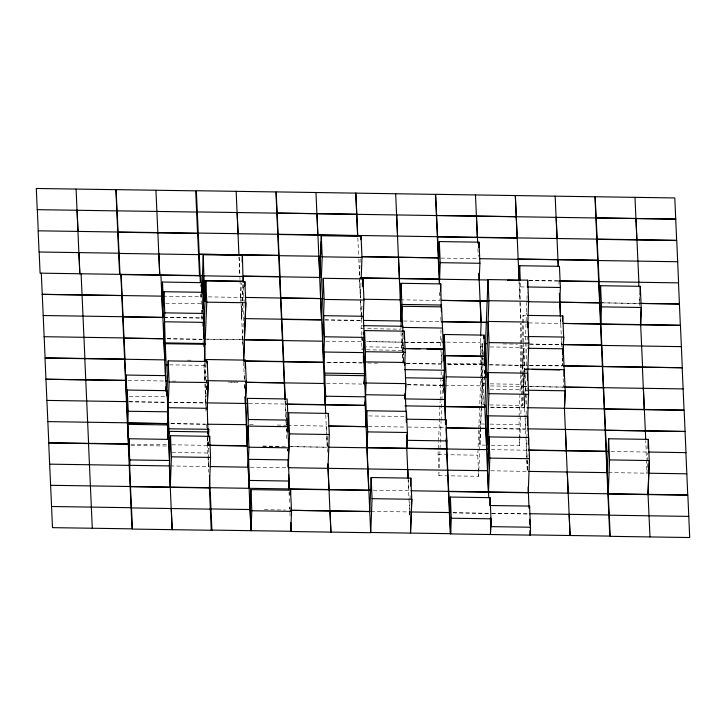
<?xml version="1.0" encoding="UTF-8"?>
<svg xmlns="http://www.w3.org/2000/svg" width="726" height="726" viewBox="0 0 726 726"><rect width="100%" height="100%" fill="white"/><g stroke="black" fill="none" stroke-linecap="round" stroke-linejoin="round"><path stroke-width="0.54" stroke-dasharray="3.63 2.72" d="M201.102 293.485L200.984 296.816L201.637 296.825M201.075 296.816L201.202 293.567M201.91 318.142L202.2 310.238M202.3 310.247L201.901 317.961M205.204 363.181L204.678 381.577L203.861 362.737M205.385 380.615L205.984 365.069M205.612 403.03L206.084 390.679M206.13 389.563L206.647 376.086M205.703 402.857L205.993 395.008M206.211 389.535L206.547 380.578L207.119 380.587M206.774 389.463L206.901 386.132M207.763 437.56L207.464 445.392L208.725 472.136M208.208 445.21L207.545 445.201L207.836 437.769M208.244 442.016L208.48 466.591M208.389 466.591L208.689 458.696M240.778 297.424L241.331 283.031M242.339 301.952L241.704 318.569L244 318.605M242.384 300.918L243.065 283.131M242.439 301.952L241.794 318.569L241.168 304.103M242.475 300.854L243.156 283.14M242.629 339.768L244.127 300.628M244.571 380.097L244.825 373.436M277.278 425.064L286.126 425.264L286.634 412.114M289.955 506.821L289.874 509.035L289.683 506.739M327.508 435.954L327.372 453.886M360.205 258.873L359.47 278.04L360.341 298.032L361.131 279.982M361.112 328.796L362.074 303.695M362.12 349.778L362.102 347.727M362.392 340.685L362.474 338.207M362.474 340.521L362.555 338.398M400.979 327.136L400.897 329.187L365.605 328.651M366.53 349.796L401.823 350.331L402.503 332.635M402.585 333.125L402.231 342.191L366.848 341.656M403.157 361.385L403.856 343.08M403.239 361.212L403.765 347.4L366.185 346.837M409.546 511.948L410.19 495.041M441.045 329.677L440.564 342.046L441.589 363.245M438.658 467.907L438.077 454.585L438.549 442.179M438.595 441.054L440.11 401.578M440.156 400.453L441.962 350.876M478.733 430.273L477.781 455.184L478.697 476.283L438.994 475.684L439.13 472.299M439.303 467.789L441.072 421.588M441.118 420.454L441.853 401.296M441.898 400.171L442.678 379.889M442.724 378.754L442.851 375.378M480.548 354.606L480.576 337.027M478.779 429.139L482.164 343.616L482.745 356.938M478.597 476.283L479.659 451.372M479.596 450.365L483.48 349.397M485.649 445.147L479.995 445.056L480.548 430.509M480.594 429.384L483.08 364.715L482.79 358.054M483.679 389.2L483.08 404.827L480.367 342.645L446.091 342.127M484.396 370.487L483.806 385.905L445.21 385.27M483.906 385.905L484.514 370.069M520.097 299.393L520.333 281.352M521.168 374.153L520.088 345.186M520.134 344.079L520.941 323.025L521.858 343.997M519.362 437.896L519.036 417.849M519.081 416.733L520.669 375.315M520.714 374.199L521.812 345.104M522.03 341.792L523.047 315.32L526.359 315.365M519.598 445.7L523.437 348.217L526.758 348.262M523.718 343.08L522.874 365.151L528.401 365.232M523.764 341.982L523.047 315.32M489.714 404.926L522.874 405.435L524.127 372.937M524.172 371.803L526.432 312.979M526.477 311.853L526.913 300.537M526.958 299.411L527.212 292.623M526.677 369.08L524.471 369.053L523.709 386.531L529.318 386.613M527.267 336.383L524.644 407.903L490.368 407.386M524.471 369.053L525.397 390.198L524.726 407.676L490.34 407.123M526.078 415.317L525.56 429.102L490.277 428.567M526.123 414.564L526.332 408.538M526.513 404.191L527.248 384.816M527.239 427.823L526.386 450.238L526.777 459.113M527.348 470.257L528.174 448.786M561.652 344.605L561.824 340.195M562.659 363.535L562.577 365.94L527.203 365.396M602.126 302.869L639.715 303.441L639.788 299.157M608.424 472.562L647.02 473.198L647.801 452.906M440.863 258.102L478.361 258.719M529.118 280.408L557.858 280.844M529.036 280.617L558.884 281.071M520.569 286.924L526.178 286.961M163.051 296.172L201.637 296.752M599.912 302.778L639.715 303.441M208.344 296.88L244.181 297.478M400.389 299.847L440.092 300.455L439.747 292.605M165.637 303.214L201.42 303.758M163.976 317.307L202.563 317.888M324.921 319.785L361.312 320.338L361.221 318.115M560.726 323.397L560.581 317.843M403.511 321.019L439.911 321.582M528.746 322.925L560.826 323.406M163.985 317.561L202.672 318.151M324.949 320.048L361.43 320.602L361.321 315.937M364.506 328.633L361.103 328.588L361.403 335.421M523.972 336.465L527.285 336.51M242.72 339.714L204.705 339.133L242.72 339.768L242.965 345.331M366.848 341.601L441.934 342.736M529.662 344.07L561.742 344.551M167.152 338.733L202.926 339.278L203.071 342.645M404.436 342.227L441.934 342.799L441.689 337.173M529.671 344.115L561.742 344.605M167.234 338.797L201.819 339.323M325.865 341.184L362.347 341.792M503.118 343.933L517.447 344.151M480.204 346.801L482.418 346.828M490.15 346.946L520.007 347.4M447.098 363.327L481.293 363.844M406.46 363.381L442.86 363.926L442.76 361.702M529.499 365.251L562.668 365.75L562.332 357.954M187.444 360.196L193.098 360.277M447.806 364.18L483.08 364.715M489.868 364.815L526.096 365.378M367.692 363L378.745 363.163M406.388 363.59L442.869 364.143M447.815 364.225L483.08 364.761M488.743 364.842L522.784 365.36M526.668 369.398L524.363 369.407L523.437 348.217M169.512 364.851L205.304 365.396M482.155 383.745L484.614 383.773M490.277 383.854L521.958 384.335L522.874 405.435M128.039 380.424L164.439 381.023M172.253 381.086L176.727 381.15M231.059 382.058L237.774 382.166L227.71 382.058M326.509 383.464L362.991 384.081M407.304 384.726L442.688 385.261M490.44 385.942L523.609 386.513M523.8 386.477L527.112 386.531M528.21 386.541L563.603 387.085M407.395 384.78L442.688 385.325M530.416 386.631L563.603 387.13L563.067 377.057M482.146 389.091L480.594 355.722M490.068 389.209L521.849 389.699L521.214 375.26M525.397 390.198L527.602 390.225M129.183 396.224L165.664 396.777M128.974 401.614L166.563 402.186M167.679 402.195L206.266 402.785M248.809 403.502L285.2 404.064M128.992 401.868L166.572 402.44M167.688 402.458L206.375 403.048M368.744 415.925L405.144 416.479M484.587 424.048L479.069 423.966L479.169 426.18M490.104 424.129L518.772 424.565M249.644 424.646L254.064 424.719M368.345 426.452L405.843 427.07M408.048 427.042L444.539 427.659M170.855 423.63L205.512 424.156M490.186 428.503L525.56 429.039M170.937 423.685L205.522 424.211M287.65 425.445L326.346 426.08L326.736 434.965M491.311 445.229L519.698 445.7L519.408 439.012M262.785 446.027L287.051 446.399M130.979 444.176L167.189 444.766M171.908 444.793L208.217 445.374L208.072 441.898M262.739 446.236L279.319 446.49M288.603 446.59L327.272 447.216L326.782 436.072M491.311 449.657L528.7 450.256M611.02 451.472L646.294 452.044L645.713 440.9M290.872 446.681L327.272 447.225M130.934 445.474L167.134 446.018M438.077 454.585L477.781 455.184M171.998 452.48L208.897 453.033M170.456 465.956L209.043 466.546M250.388 467.172L286.879 467.78M490.821 470.775L527.312 471.392L526.822 460.23M373.327 490.222L408.711 490.758L408.23 479.623M264.4 509.697L285.4 510.015M370.941 511.313L409.636 511.957L409.782 515.288M453.069 512.774L489.469 513.327M491.674 513.346L528.156 513.908M453.078 512.819L489.469 513.373M491.765 513.409L528.165 513.963M639.325 296.716L639.715 305.664M646.095 451.999L646.394 458.705M646.439 459.812L647.02 473.198M558.929 282.178L559.029 284.401M560.481 317.834L561.262 335.648M561.307 336.755L561.752 346.828M562.233 357.954L562.577 365.741M519.181 282.695L519.907 299.43M520.106 301.662L520.923 320.583M521.994 345.113L525.025 416.733M525.07 417.84L526.876 459.159M526.922 460.275L527.412 471.419M518.981 280.463L519.807 299.348M519.952 302.742L520.733 320.538M522.684 365.314L522.974 372.011M523.019 373.128L524.526 407.649M477.926 248.646L478.262 256.432M482.064 343.616L482.545 354.715M482.599 355.831L482.99 364.751M479.36 430.627L479.995 445.056M439.974 292.605L440.119 295.954M440.818 317.135L441.009 321.591M438.849 472.345L438.994 475.684M403.429 341.837L403.747 350.722M402.231 342.137L402.721 353.317M402.767 354.424L403.157 363.327M402.14 342.137L402.621 353.317M402.676 354.424L403.057 363.327M408.13 479.623L409.691 515.288M401.042 332.526L401.823 350.322M357.818 237.919L358.59 255.588M358.835 258.919L359.57 278.04M359.669 280.281L360.45 298.132M360.586 299.248L361.267 314.821M360.486 301.426L361.167 316.999M361.448 336.528L362.029 349.778M325.765 414.9L326.646 434.965M326.691 436.072L327.181 447.216M286.552 425.427L285.536 404.282M286.697 428.812L286.797 431.026M285.372 400.688L285.518 404.028M287.378 448.795L287.469 451.027M289.329 491.393L289.474 494.742M290.01 507.011L290.11 509.244M285.055 400.716L286.126 425.264M286.271 428.603L286.761 439.72M287.151 448.831L287.251 451.055M289.048 492.282L289.483 502.292M289.928 512.365L290.119 516.812M243.382 286.625L244.018 301.09M239.117 257.095L239.889 274.9M240.869 297.37L241.114 302.987M244.871 388.991L244.626 383.428L244.771 388.991M239.017 257.095L239.798 274.891M239.907 277.341L239.997 279.564M240.052 280.681L241.023 302.987M241.068 304.094L242.865 345.331M243.609 362.229L244.381 380.034M208.416 441.943L208.707 448.595M202.218 310.129L202.318 312.352M204.514 362.746L205.34 381.586M205.44 383.936L206.021 397.24M200.449 284.492L200.539 286.706M200.884 294.466L201.465 305.691M201.656 310.12L202.391 329.205M203.126 343.752L203.271 347.064M204.877 383.927L205.757 406.351M205.803 407.458L206.002 411.887M206.638 424.229L206.828 428.649M207.209 437.479L207.545 445.201M362.038 362.882L325.829 362.328L362.038 362.909"/><path stroke-width="1.09" d="M166.426 391.223L165.746 375.651L126.043 375.043L125.743 380.442M128.157 411.261L167.951 411.814L167.025 390.67L127.231 390.062L126.778 401.832L127.703 423.031L167.597 423.639L168.205 407.713L207.246 408.311L207.999 433.522M128.475 440.991L127.749 424.329L128.248 411.206L127.231 390.062M210.159 466.564L248.274 467.199L248.582 459.313L288.286 459.912L289.202 481.048L288.903 488.934L130.462 486.474L128.729 438.74L168.532 439.384L169.448 460.484L129.655 459.939L129.446 465.33L169.339 465.938L170.265 487.073L171.427 456.835L170.501 435.7L209.642 436.353L210.558 457.425L209.397 487.672L211.248 530.08L290.745 531.278L291.516 511.358L290.591 490.222L250.887 489.623L250.125 509.534L210.231 508.935M128.883 439.82L128.72 444.176L127.794 422.986L167.588 423.585L168.269 439.185L167.497 423.585M129.546 465.33L129.745 459.885M202.055 292.687L201.519 282.641L162.479 282.042L161.934 296.154L122.041 295.546M164.72 359.878L162.869 317.543L163.867 291.716L202.908 292.306L203.924 313.45L164.784 312.852L163.867 291.716M163.795 338.679L164.784 312.852M204.369 346.738L203.579 322.38L164.548 321.781L163.894 338.743L164.811 359.878M164.62 359.887L165.238 343.707L205.041 344.296L204.378 344.333L205.159 362.065M165.156 350.803L164.811 359.887L124.818 359.243L126.76 401.587M165.337 346.284L164.548 321.781M165.628 378.881L166.163 364.797L165.238 343.707M166.826 396.015L168.169 360.895L207.209 361.484L208.126 382.502L207.091 409.455M168.078 439.375L167.452 424.937L169.094 382.03L168.169 360.895M208.171 436.399L207.981 431.961L208.634 431.943L168.84 431.344L168.514 444.784M168.722 439.439L168.804 437.315M168.949 433.585L168.205 407.713M169.339 465.938L170.501 435.7M201.456 287.051L201.619 282.713M201.81 292.397L203.253 254.762L242.393 255.352L243.101 282.024M202.881 292.596L203.344 280.463L243.146 281.062M202.926 293.712L203.616 275.816L243.41 276.506L243.201 282.042M202.899 309.031L203.752 286.897M204.006 280.254L203.253 254.762M203.008 309.33L204.115 280.653L203.344 280.463M203.389 324.558L203.915 313.333L203.489 324.676M203.634 338.234L205.821 281.026L244.862 281.615L245.778 302.751L243.546 360.904M206.656 360.559L204.414 360.45L206.747 302.17L205.821 281.026M206.111 361.739L206.193 359.524L245.334 360.114L246.259 381.25L245.406 403.465M207.128 363.735L207.209 361.484M207.191 409.573L208.226 382.502L169.094 382.03M208.543 436.88L208.825 429.284L208.162 429.275M209.46 438.586L209.551 436.353M209.469 440.827L209.642 436.353M242.139 261.995L242.393 255.352M244.689 286.089L244.862 281.615M243.646 360.913L245.878 302.751L206.747 302.17M245.034 367.882L245.334 360.114M287.759 427.768L288.059 420.1L287.133 398.964L247.43 398.365L246.423 424.656L207.3 424.238M250.951 530.67L247.257 446L248.356 419.501L247.43 398.365M248.183 467.136L248.945 447.216L248.02 426.08L287.823 426.688L288.739 447.824L288.022 466.673M248.582 459.313L249.499 480.449L249.2 488.335L248.274 467.145M250.887 489.623L251.813 510.759L251.051 530.67L250.125 509.489M287.841 431.916L288.576 412.749L328.379 413.412L329.295 434.493L327.998 468.315M288.168 428.531L288.594 417.259M329.295 434.502L289.592 433.894L288.295 467.716L447.497 470.212M290.427 494.651L290.591 490.222M319.676 277.441L321.273 235.741L361.076 236.331L361.993 257.44L361.167 278.857M319.994 274.065L320.52 260.525M320.738 254.899L321.255 241.368M320.593 298.54L322.199 256.832L321.273 235.741M321.627 319.994L281.833 319.386L283.775 361.73L323.569 362.338L321.627 319.994L323.233 278.294L363.027 278.893L363.953 300.029L324.15 299.43L323.233 278.294M322.553 341.129L324.15 299.43M323.624 315.674L324.549 336.773L364.252 337.409L363.327 316.273L323.624 315.674L322.643 341.193L282.759 340.585M323.769 352.01L324.694 373.11L364.488 373.709L363.572 352.609L323.769 352.01L323.379 362.338L325.221 404.627M323.605 361.303L324.549 336.773M324.694 373.11L324.395 383.491L284.501 382.883M364.924 403.003L365.015 405.235L365.341 396.832L364.416 375.696L324.713 375.088L325.638 396.224L325.312 404.627L324.386 383.437M328.243 416.788L328.379 413.412M360.94 239.716L361.076 236.331M362.728 286.788L363.027 278.893M363.254 318.061L363.944 299.883M363.372 357.764L364.153 337.409M363.354 362.728L364.516 330.566L404.309 331.165L405.235 352.301L404.736 365.296M405.235 352.31L365.532 351.711L364.198 384.127L365.441 351.756L364.516 330.566M405.172 399.191L405.77 383.618L404.845 362.483L365.151 361.875L366.067 383.019L365.133 405.489L286.634 404.3M406.052 412.032L405.317 395.343L365.523 394.744L366.449 415.934L366.04 426.471L366.739 410.753L406.442 411.361L407.368 432.496L406.76 448.205M366.739 410.753L367.665 431.897L367.057 447.615L446.563 448.813L446.862 440.927L445.945 419.791L406.242 419.192L406.388 422.532M410.462 533.084L411.76 499.27L410.843 478.135L371.14 477.527L369.743 511.349M371.14 477.527L372.057 498.671L370.759 532.494L450.265 533.692L446.572 449.022L328.397 447.189M363.717 320.42L401.306 320.992L400.389 299.802L401.024 283.303L440.727 283.902L441.39 311.663M401.015 326.119L401.777 306.263L441.58 306.871L444.366 370.233L443.949 381.368M401.306 320.992L401.941 304.439L401.024 283.303M404.019 338.752L404.309 331.165M405.271 399.2L405.861 383.618L366.067 383.019M406.188 418.094L406.442 411.361M406.859 448.223L407.458 432.496L367.665 431.897M410.535 486.021L410.843 478.135M410.562 533.102L411.86 499.27L372.057 498.671M439.584 279.265L438.658 258.066L439.294 241.567L478.997 242.175L479.922 263.284L479.187 279.828L481.029 322.153M439.584 279.22L440.219 262.676L439.294 241.567M440.428 291.625L440.727 283.902M443.205 354.869L443.45 349.097L404.754 348.507M443.214 360.813L444.221 334.486L484.024 335.14L485.866 377.42M443.831 349.896L443.958 346.556M444.13 342.218L444.421 334.541M445.292 419.828L444.058 378.382L405.462 377.801M444.221 334.486L446.163 376.83L445.029 406.451L484.823 407.05L484.732 404.818M445.764 424.302L445.945 419.791M490.068 497.664L489.769 505.523L529.572 506.095L530.488 527.23L530.189 535.116L450.692 533.919L449.766 512.719L450.365 497.056L490.068 497.664L490.994 518.8L490.386 534.508M450.692 533.919L451.291 518.201L450.365 497.056M478.788 247.693L478.997 242.175M480.621 335.902L481.138 322.417M483.897 338.434L484.024 335.14M484.614 365.06L484.941 356.23L445.247 355.631L444.013 385.297L445.147 355.686L484.95 356.285M484.687 365.541L487.99 279.574L527.693 280.172L528.61 301.308L527.72 327.707M486.692 449.63L484.841 407.304L488.916 300.709L487.99 279.574M489.061 342.59L528.864 343.198L527.938 322.063L488.144 321.455L489.061 342.59L485.866 428.503L486.783 449.639L446.789 448.986L448.732 491.33L607.925 493.78M486.592 449.639L487.89 415.826L527.684 416.415L529.526 458.705L528.229 492.527M486.955 445.138L487.518 430.473M487.681 426.108L488.934 393.673L488.008 372.583L527.711 373.191L528.637 394.309L488.934 393.673M488.907 436.97L487.609 470.784L488.525 491.919L489.823 458.106L487.89 415.826M490.486 534.527L491.085 518.8M507.665 280.254L519.081 280.463L519.653 265.734L559.447 266.333L560.372 287.469L559.8 302.216L599.603 302.806M527.43 286.961L527.693 280.172M527.43 380.469L528.855 343.026M527.43 425.636L528.537 394.318M528.346 444.33L528.61 437.506L488.807 436.907L487.509 470.72L447.715 470.176M529.481 508.354L529.572 506.095M562.541 321.436L562.75 315.919L527.466 315.383M562.995 354.705L563.675 337.055L562.75 315.919M563.004 356.929L563.675 337.055M563.911 376.386L564.175 369.652L527.784 369.098M564.519 408.275L565.191 390.788L563.24 348.816L527.866 348.28M640.441 322.344L640.541 324.576L641.203 307.452L640.278 286.316L600.574 285.717L599.821 302.833L598.896 281.634L678.592 282.877L676.75 240.542L597.153 239.335L598.079 260.534L677.676 261.741M678.492 282.85L680.344 325.175L600.838 323.977L601.5 306.862L600.574 285.717M685.898 452.607L687.74 494.941L608.243 493.744L607.317 472.544L608.624 438.776L648.327 439.384L649.244 460.52L647.946 494.333M608.243 493.744L609.541 459.921L608.624 438.776M639.951 294.883L640.278 286.316M647.973 448.396L648.327 439.384M277.187 213.054L356.693 214.252M436.698 215.477L516.204 216.675M675.715 219.089L596.209 217.891L597.135 239.09L676.641 240.288L674.79 197.953L595.193 196.746L596.119 217.936L675.715 219.152M197.281 211.928L276.878 213.135M277.096 213.099L436.39 215.558M436.607 215.522L595.901 217.972M116.822 210.876L37.226 209.66L36.3 188.47L115.897 189.677L119.59 274.346M196.637 212.046L117.04 210.839L116.115 189.64L195.711 190.847L197.554 233.182L118.057 231.984L117.131 210.785M437.306 236.703L278.112 234.244L276.17 191.9L435.464 194.368L439.157 279.038L360.758 277.858M198.198 233.073L277.795 234.28M517.23 237.91L596.826 239.117M117.739 232.021L38.142 230.804L39.068 252.004L118.665 253.211M517.239 238.128L437.642 236.921L438.658 258.12M199.223 254.218L278.72 255.416L199.124 254.263M438.232 257.839L362.038 256.695L438.232 257.902M518.246 259.055L597.743 260.253M518.155 259.109L597.743 260.316M321.055 256.269L279.056 255.688L278.131 234.498L357.727 235.705L355.867 193.152M479.469 258.674L518.164 259.327M119 253.428L198.588 254.645M322.199 256.832L361.993 257.44M440.219 262.676L479.922 263.284M203.461 275.463L200.14 275.417L196.356 190.729L275.953 191.936L279.646 276.615L243.246 276.061M558.966 280.853L598.669 281.452L594.975 196.782L435.682 194.332L437.624 236.667L517.13 237.874L515.278 195.539M202.953 275.662L200.058 275.626L200.349 282.278M243.174 276.279L279.655 276.833L283.349 361.503L244.744 360.922M319.867 277.441L279.873 276.797L281.815 319.141L321.609 319.739L320.692 298.549M360.677 278.067L439.166 279.256L439.357 283.703M488.435 280L439.384 279.22L439.584 283.685M558.884 281.071L598.678 281.67L602.371 366.349L563.766 365.759M527.285 286.979L560.372 287.478M488.916 300.709L528.61 301.308M42.317 294.32L121.823 295.518M280.889 297.941L322.807 298.567M487.845 301.081L441.508 300.382L487.926 301.145M640.722 303.395L679.418 303.985L640.822 303.459M42.226 294.375L121.823 295.582M245.197 297.433L280.581 298.032M280.799 297.996L322.898 298.631M363.898 299.248L400.389 299.847M527.82 301.726L599.603 302.869M601.5 306.862L641.294 307.47L640.641 324.586L640.541 322.353M401.941 304.439L441.644 305.038M43.152 315.52L122.748 316.727M441.326 321.564L486.638 322.244M245.107 318.614L281.497 319.177M162.869 317.543L123.075 316.944L124.001 338.135L163.894 338.743L124.092 338.089L125.017 359.288M441.344 321.818L486.665 322.498M363.045 325.665L402.748 326.264L402.994 331.909M442.506 328.061L402.703 327.399L401.777 306.263M528.392 336.528L563.766 337.064M442.778 342.073L444.984 342.109M44.077 336.71L123.665 337.926M244.834 339.741L282.423 340.312M562.75 344.56L601.446 345.149L562.85 344.623M243.827 339.786L282.423 340.367M484.369 343.652L486.574 343.679M681.378 346.638L601.781 345.422L600.856 324.232L680.453 325.439L682.295 367.773L602.798 366.576L601.872 345.376M204.496 343.344L205.168 343.525L165.464 342.89M404.827 348.616L420.263 348.843M426.879 348.952L443.423 349.197M206.747 360.35L204.414 360.486M323.469 362.292L283.576 361.693L285.327 399.581M563.685 365.949L602.38 366.539L606.074 451.218L528.782 450.047M244.662 361.14L283.358 361.73L285.009 399.609M532.176 369.48L559.746 369.897M166.163 364.797L168.396 364.833M404.573 369.625L444.366 370.233M446.163 376.83L485.966 377.438M207.654 380.678L246.35 381.259L245.497 403.465L245.206 396.777M46.019 379.217L125.525 380.415L45.929 379.262M165.537 380.987L167.869 381.077M245.588 382.275L284.274 382.865M564.61 387.085L603.297 387.675L564.701 387.149M683.121 388.909L603.524 387.702L602.598 366.503L682.195 367.719L684.037 410.045L604.54 408.847L603.615 387.648M245.678 382.339L284.283 382.92M528.71 390.243L565.191 390.797L564.429 408.275L566.271 450.61M325.638 396.224L365.341 396.832M444.984 399.518L405.28 398.919L405.035 393.356M46.854 400.407L126.442 401.623M206.801 402.876L247.702 403.493M286.625 404.046L365.214 405.271M405.008 405.87L444.711 406.478M526.931 407.703L604.223 408.883M484.841 407.304L445.047 406.696L445.828 424.547M248.356 419.501L288.059 420.1M47.78 421.606L127.368 422.813M527.856 428.848L605.148 430.082M685.072 431.444L605.575 430.246L604.558 409.101L684.155 410.308L685.997 452.643L648.554 452.044M685.072 431.507L605.484 430.291L606.5 451.445M127.749 424.329L167.452 424.937M169.131 428.821L208.825 429.284M289.592 433.948L288.576 412.749M446.862 440.927L407.159 440.328L406.914 434.765M209.333 445.229L247.348 445.8L246.423 424.61M209.242 445.419L247.257 446M528.7 450.256L606.083 451.436L609.776 536.106L530.27 534.908M608.76 451.472L606.301 451.4L607.317 472.599M248.945 447.216L288.739 447.824M489.823 458.106L529.526 458.705M609.541 459.921L649.343 460.529L648.037 494.342L647.946 492.11M171.427 456.835L210.558 457.425M49.631 464.159L129.228 465.366M528.61 471.392L607.009 472.635M648.218 473.216L686.823 473.806M249.499 480.449L289.202 481.048M50.557 485.304L130.145 486.511M371.122 490.186L289.22 488.907L288.585 474.441M410.916 490.785L448.414 491.357M289.238 489.161L368.826 490.368M528.337 492.782L448.75 491.575L449.766 512.774M51.473 506.503L131.07 507.71M410.744 511.966L449.34 512.556M529.345 513.709L608.851 514.97M211.003 509.135L131.406 507.928L130.48 486.729L210.077 487.936L211.919 530.27L132.422 529.072L131.497 507.873M369.752 511.503L290.255 510.305L369.752 511.567M688.774 516.395L609.187 515.188L608.261 493.989L687.858 495.205L689.7 537.53L610.203 536.332L609.277 515.133M251.813 510.759L291.516 511.358M451.291 518.201L491.094 518.809M530.488 527.23L490.785 526.631L490.404 517.729M636.012 218.499L636.938 239.68M636.947 239.943L638.889 282.278M640.65 324.831L642.592 367.165M643.418 388.256L644.334 409.446M644.352 409.7L645.759 439.784M648.055 494.597L649.997 536.931M634.996 197.345L636.838 239.68M638.698 282.242L638.889 286.725M642.401 367.111L644.243 409.446M598.17 260.48L599.095 281.679M599.912 302.778L600.838 323.977M556.198 217.319L557.123 238.509M558.04 259.663L558.339 266.388M559.9 302.216L560.526 316.727M565.445 429.42L566.371 450.61M567.296 471.973L568.222 493.163M569.148 514.317L570.073 535.507L566.28 450.828M555.181 196.174L558.24 266.388M559.41 293.304L560.436 316.727M519.653 265.734L520.279 280.236M515.378 195.566L519.081 280.463M528.183 487.001L529.018 508.245M529.59 519.326L529.835 524.889M529.998 530.67L530.189 535.116M479.378 279.855L479.087 273.167L479.287 279.855M476.501 216.076L477.427 237.266M477.436 237.529L477.681 243.092M480.204 300.972L481.129 322.162M488.544 492.183L488.789 497.746M475.485 194.931L477.327 237.266M484.632 404.818L484.732 407.041M486.583 449.585L488.435 491.919M446.109 429.002L446.989 449.04M444.103 385.252L444.448 393.093M443.94 388.673L444.13 393.12M445.392 422.051L445.492 424.283M446.127 438.803L446.563 448.813M396.686 214.905L397.603 236.095M398.529 257.249L399.454 278.43M407.785 469.559L408.175 478.507M395.67 193.76L399.354 278.43M399.373 278.648L401.215 320.983M406.769 448.414L408.085 478.507M363.336 332.336L363.436 334.568M363.726 341.238L363.971 346.81M364.098 381.894L364.289 384.127M365.114 403.048L370.677 532.702L291.171 531.505L290.79 522.602M355.767 193.116L357.609 235.442M366.875 447.779L368.717 490.114M318.941 256.251L319.821 276.297M322.643 341.138L323.524 361.185M330.049 510.913L330.974 532.094M316.99 213.653L317.906 234.843M317.924 235.097L319.776 277.432M325.33 404.89L325.72 413.784M328.088 468.315L329.014 489.505L327.807 463.869M329.032 489.769L330.875 532.094M315.973 192.508L317.816 234.843M319.667 277.405L321.518 319.73M279.147 255.643L280.073 276.842M288.567 481.147L288.903 488.934M237.166 212.482L238.092 233.663M236.15 191.337L238.927 254.871M245.116 396.777L247.248 445.791M204.115 280.653L205.022 301.617M206.193 359.524L206.293 361.739M201.011 282.287L200.712 275.562L121.115 274.346L123.057 316.69L162.86 317.298L161.934 296.099M209.433 475.476L209.959 487.681M162.479 282.042L163.395 303.178M168.84 431.344L170.165 487.073M171.291 508.481L172.216 529.662M165.882 386.604L166.072 391.06M170.274 487.337L172.126 529.662M160.918 274.954L162.76 317.289M164.62 359.851L165.301 375.433M165.882 388.827L165.982 391.051M158.885 253.982L159.811 275.172M155.918 190.248L157.851 232.583M157.869 232.837L159.72 275.172M126.043 375.043L126.968 396.187M128.729 438.74L129.745 459.939M81.103 273.784L84.888 358.453M84.806 358.671L88.59 443.35M88.508 443.568L92.293 528.238M77.11 210.222L78.036 231.403M78.962 252.557L79.887 273.747M76.094 189.069L79.787 273.747M41.3 273.176L45.094 357.864L124.591 359.061L120.897 274.383L40.084 273.148L39.168 251.958M37.316 209.614L38.242 230.814M197.672 233.445L118.075 232.238L120.017 274.573L199.514 275.78L197.672 233.445M600.52 324.005L563.031 323.433L600.529 324.014M124.6 359.279L45.003 358.072L48.796 442.751L128.293 443.949L124.6 359.279M366.049 426.625L328.461 426.053L366.049 426.688M485.857 428.449L446.063 427.841L485.866 428.503M128.302 444.176L48.706 442.96L52.499 527.648L131.996 528.846L128.302 444.176"/></g></svg>
